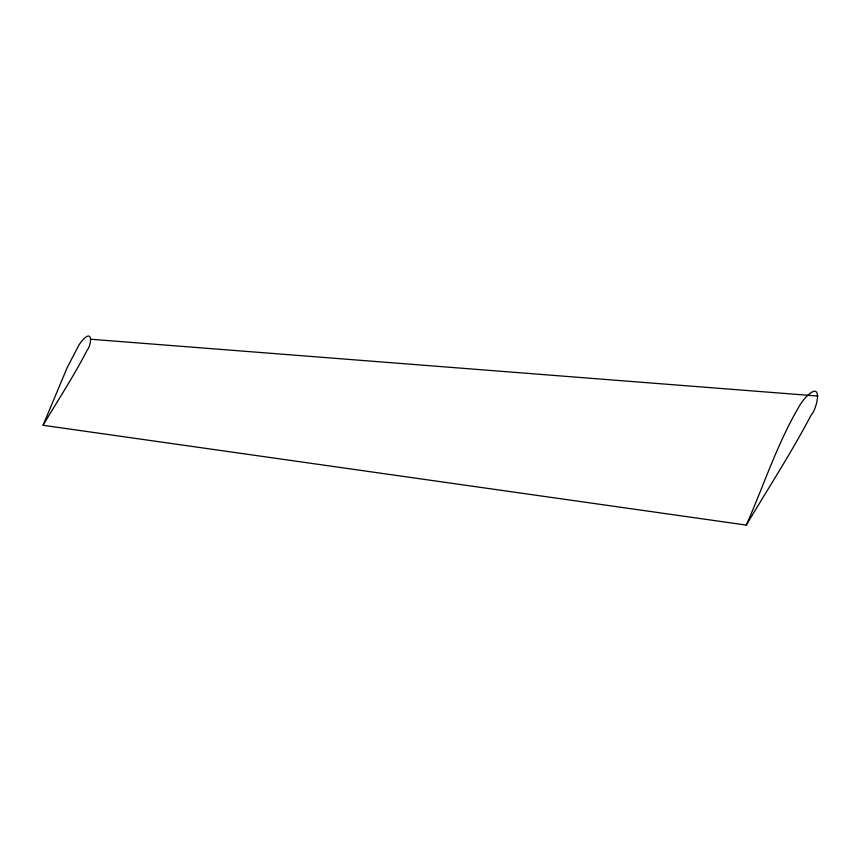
<?xml version="1.0" encoding="UTF-8"?>
<svg xmlns="http://www.w3.org/2000/svg" width="861" height="861" viewBox="0 0 861 861"><rect width="100%" height="100%" fill="white"/><g stroke="black" fill="none" stroke-linecap="round" stroke-linejoin="round"><path stroke-width="1.29" d="M43.05 425.28L67.18 367.593L79.008 344.917A202.593 39.229 -84.4 0 1 83.119 339.632C93.203 328.741 91.438 345.358 87.09 350.287C73.863 376.096 57.838 400.354 43.05 425.28L746.304 525.092C768.055 488.574 791.281 452.843 811.094 415.206C817.315 408.394 823.503 379.421 806.402 396.62A303.879 58.849 -84.4 0 0 800.246 404.552C777.58 442.414 764.008 484.851 746.304 525.092M90.814 339.245L817.95 396.049"/></g></svg>
